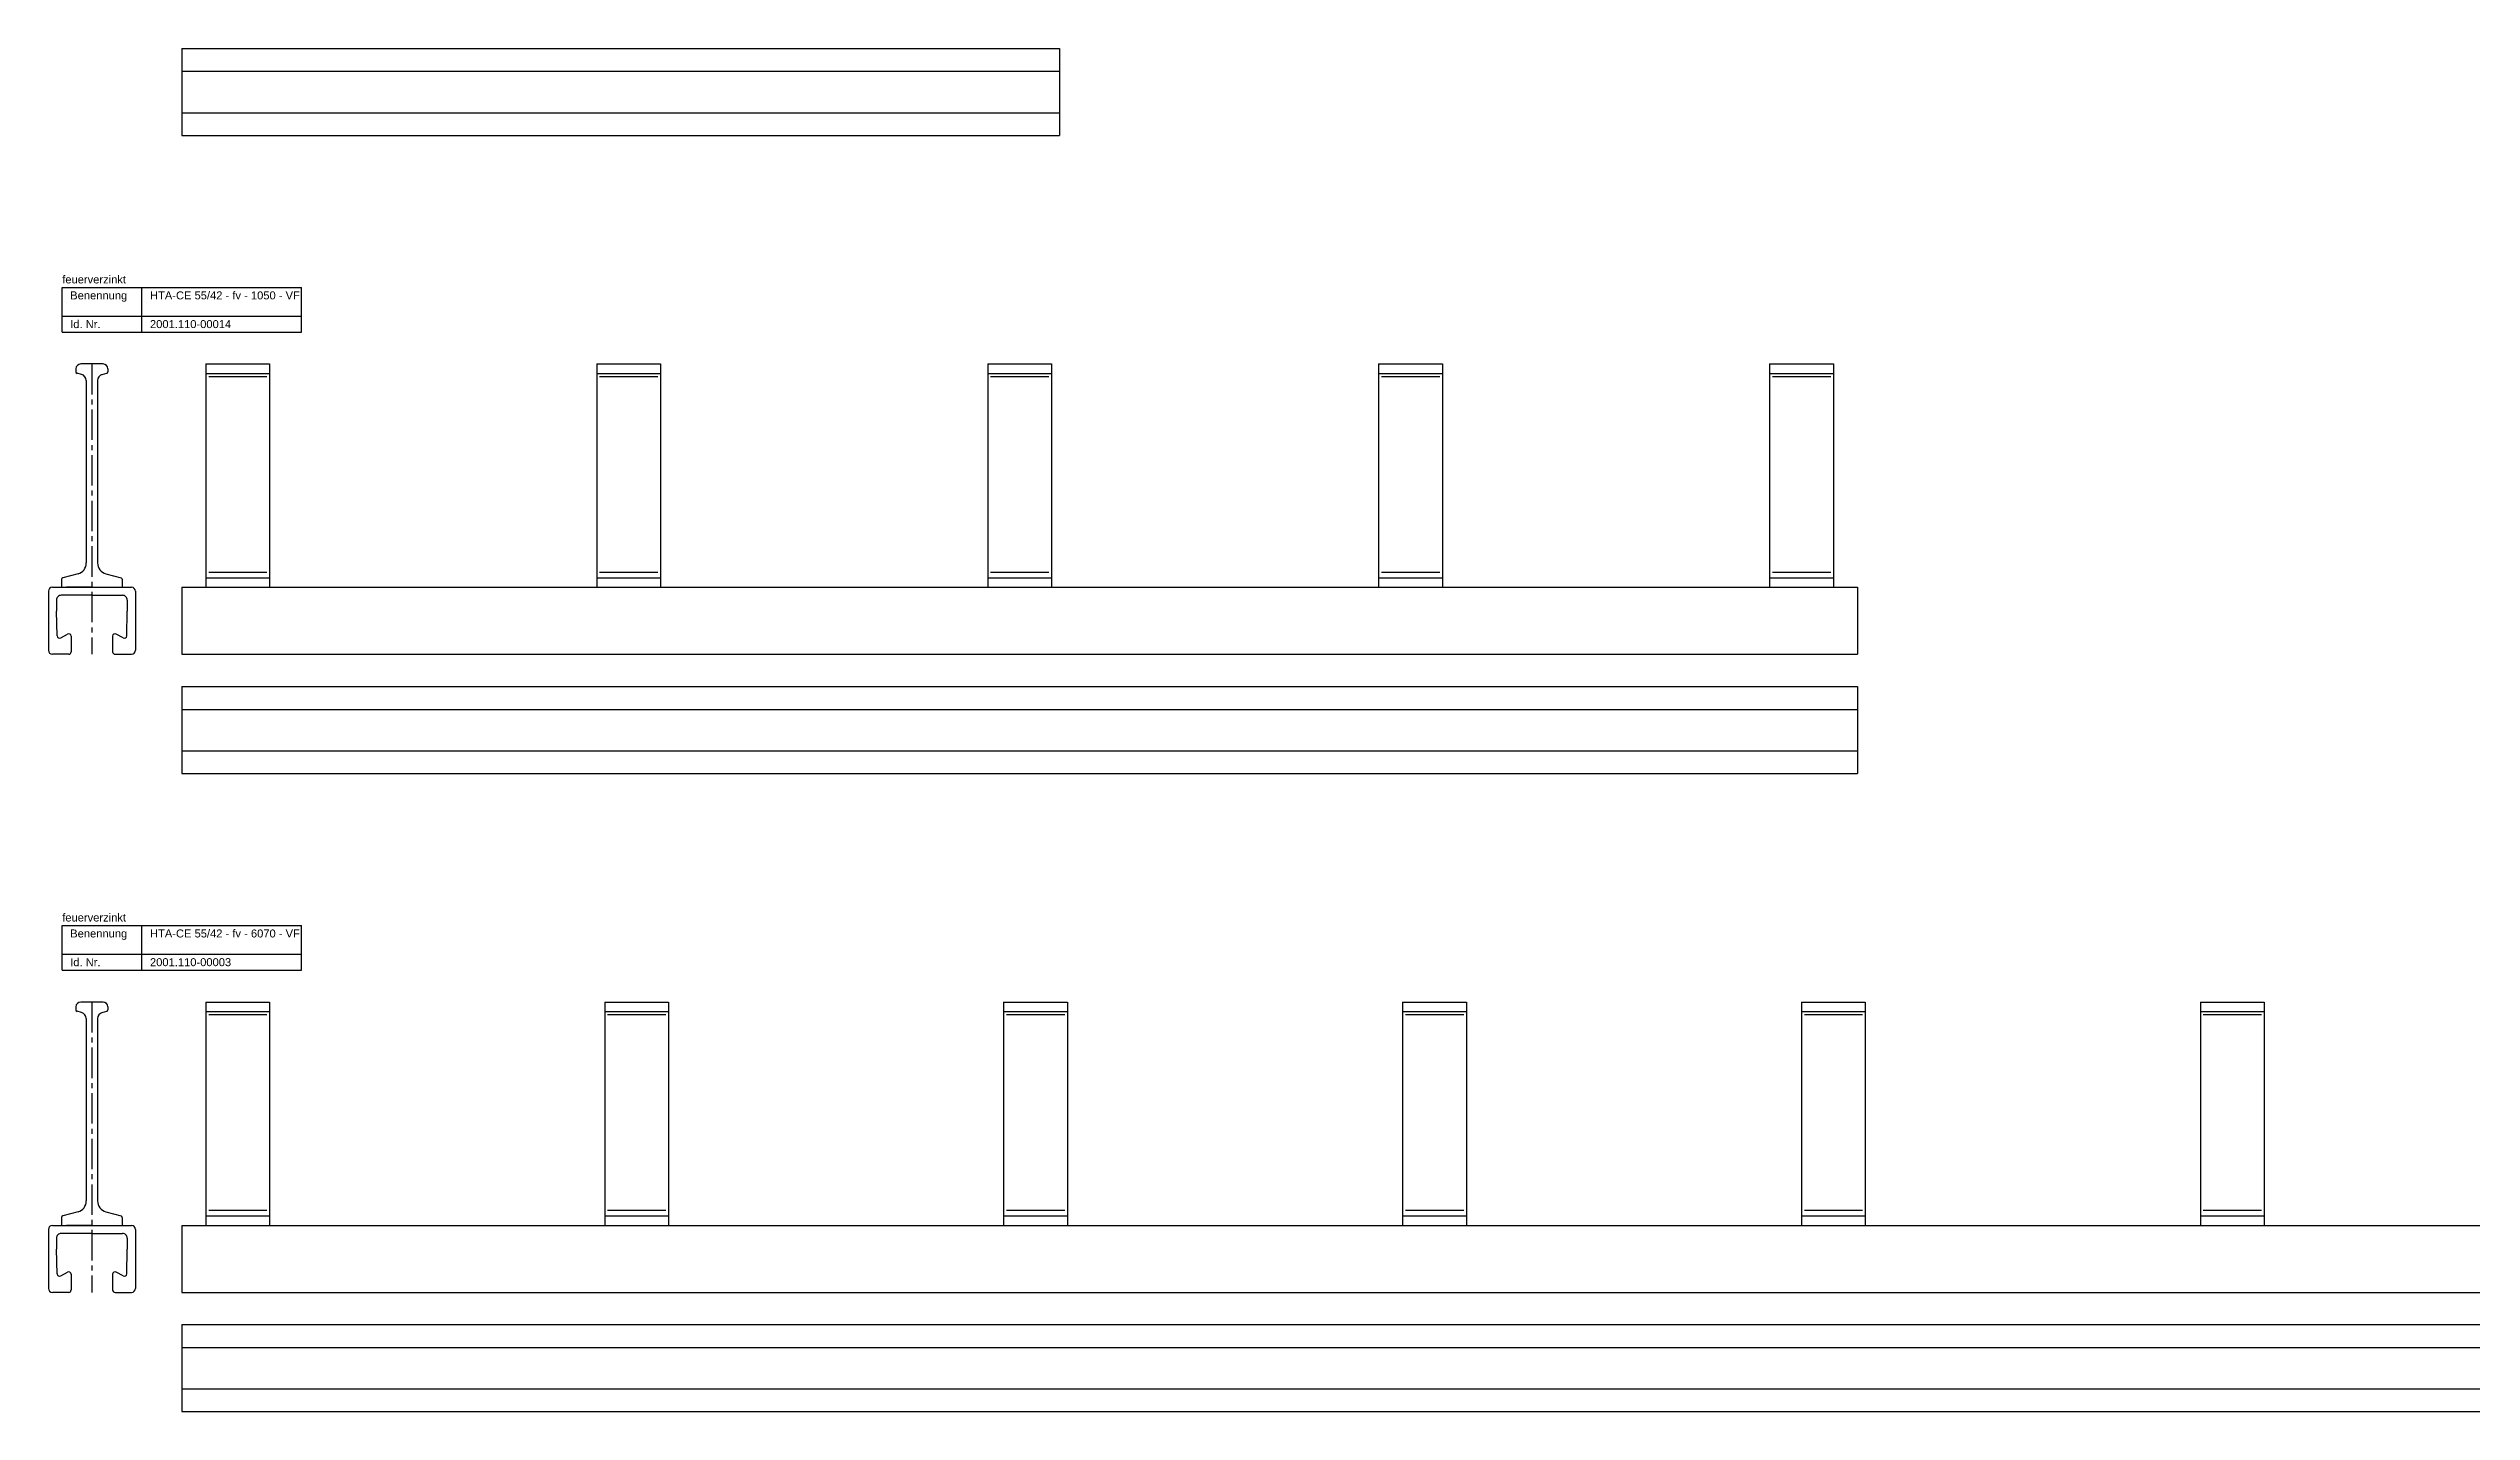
# Model space of a CAD drawing. Header units: millimetres. Extents: x 11325 to 17479, y -770 to 2743.
# Drawn here: x 11325 to 12844, y -770 to 85 of the extents above; entities that cross this region are included whole.
import ezdxf

# ---------------------------------------------------------------- set-up
doc = ezdxf.new("R2010")
doc.units = ezdxf.units.MM
doc.header["$LTSCALE"] = 0.1
doc.linetypes.add('MITTE2', pattern=[28.575, 19.05, -3.175, 3.175, -3.175])
doc.layers.add('Halfen', color=2, linetype='CONTINUOUS')
doc.styles.add('ARIAL50', font='arial.ttf', dxfattribs={"height": 5})

msp = doc.modelspace()

# ---------------------------------------------------------------- linework, layer by layer
at = {"layer": 'Halfen'}
for p, q in [((11408.7, 85), (11958.7, 85)), ((11408.7, 85), (11408.7, 30.5)), ((11958.7, 85), (11958.7, 30.5)), ((11408.7, 70.7), (11958.7, 70.7)), ((11408.7, 44.7), (11958.7, 44.7)), ((11408.7, 30.5), (11958.7, 30.5)), ((11333.7, -64.8), (11483.7, -64.8)), ((11333.7, -92.8), (11333.7, -64.8)), ((11383.7, -92.8), (11383.7, -64.8)), ((11483.7, -92.8), (11483.7, -64.8)), ((11333.7, -82.8), (11483.7, -82.8)), ((11333.7, -92.8), (11483.7, -92.8)), ((11342.3, -115.8), (11342.3, -117.7)), ((11345.8, -119.4), (11343.1, -118.6)), ((11359.3, -112.8), (11345.3, -112.8)), ((11358.8, -119.4), (11361.6, -118.6)), ((11362.3, -115.8), (11362.3, -117.7)), ((11423.7, -112.8), (11463.7, -112.8)), ((11423.7, -112.8), (11423.7, -252.8)), ((11423.7, -118.7), (11463.7, -118.7)), ((11463.7, -112.8), (11463.7, -252.8)), ((11668.7, -112.8), (11708.7, -112.8)), ((11668.7, -112.8), (11668.7, -252.8)), ((11668.7, -118.7), (11708.7, -118.7)), ((11708.7, -112.8), (11708.7, -252.8)), ((11913.7, -112.8), (11953.7, -112.8)), ((11913.7, -112.8), (11913.7, -252.8)), ((11913.7, -118.7), (11953.7, -118.7)), ((11953.7, -112.8), (11953.7, -252.8)), ((12158.7, -112.8), (12198.7, -112.8)), ((12158.7, -112.8), (12158.7, -252.8)), ((12158.7, -118.7), (12198.7, -118.7)), ((12198.7, -112.8), (12198.7, -252.8)), ((12403.7, -112.8), (12443.7, -112.8)), ((12403.7, -112.8), (12403.7, -252.8)), ((12403.7, -118.7), (12443.7, -118.7)), ((12443.7, -112.8), (12443.7, -252.8)), ((11348.8, -123.2), (11348.8, -237.5)), ((11355.9, -123.2), (11355.9, -237.5)), ((11325.1, -255.3), (11325.1, -284.8)), ((11327.6, -252.8), (11377.1, -252.8)), ((11352.3, -257.8), (11333.1, -257.8)), ((11333.3, -247.8), (11333.3, -252.8)), ((11343.6, -244.3), (11334.1, -246.9)), ((11352.3, -252.8), (11336.3, -252.8)), ((11352.3, -257.8), (11371.5, -257.8)), ((11361.1, -244.3), (11370.6, -246.9)), ((11371.3, -247.8), (11371.3, -252.8)), ((11379.6, -255.3), (11379.6, -284.8)), ((11408.7, -252.8), (12458.7, -252.8)), ((11408.7, -252.8), (11408.7, -294.8)), ((11423.7, -246.8), (11463.7, -246.8)), ((11668.7, -246.8), (11708.7, -246.8)), ((11913.7, -246.8), (11953.7, -246.8)), ((12158.7, -246.8), (12198.7, -246.8)), ((12403.7, -246.8), (12443.7, -246.8)), ((12408.7, -252.8), (12458.7, -252.8)), ((12458.7, -252.8), (12458.7, -294.8)), ((11330.1, -260.8), (11330.1, -267.8)), ((11330.6, -283.3), (11330.1, -267.8)), ((11374.1, -283.3), (11374.5, -267.8)), ((11374.5, -260.8), (11374.5, -267.8)), ((11325.1, -284.8), (11325.1, -292.3)), ((11332.8, -284.5), (11337.1, -282.1)), ((11339.3, -283.4), (11339.3, -293.3)), ((11365.3, -283.4), (11365.3, -293.3)), ((11371.8, -284.5), (11367.6, -282.1)), ((11379.6, -284.8), (11379.6, -292.3)), ((11337.8, -294.8), (11327.6, -294.8)), ((11366.8, -294.8), (11377.1, -294.8)), ((11408.7, -294.8), (12458.7, -294.8)), ((12408.7, -294.8), (12458.7, -294.8)), ((11408.7, -315), (12458.7, -315)), ((11408.7, -315), (11408.7, -369.5)), ((12458.7, -315), (12458.7, -369.5)), ((11408.7, -329.3), (12458.7, -329.3)), ((11408.7, -355.3), (12458.7, -355.3)), ((11408.7, -369.5), (12458.7, -369.5)), ((11333.7, -464.8), (11483.7, -464.8)), ((11333.7, -492.8), (11333.7, -464.8)), ((11383.7, -492.8), (11383.7, -464.8)), ((11483.7, -492.8), (11483.7, -464.8)), ((11333.7, -482.8), (11483.7, -482.8)), ((11333.7, -492.8), (11483.7, -492.8)), ((11342.3, -515.8), (11342.3, -517.7)), ((11359.3, -512.8), (11345.3, -512.8)), ((11362.3, -515.8), (11362.3, -517.7)), ((11423.7, -512.8), (11463.7, -512.8)), ((11423.7, -512.8), (11423.7, -652.8)), ((11463.7, -512.8), (11463.7, -652.8)), ((11673.7, -512.8), (11713.7, -512.8)), ((11673.7, -512.8), (11673.7, -652.8)), ((11713.7, -512.8), (11713.7, -652.8)), ((11923.7, -512.8), (11963.7, -512.8)), ((11923.7, -512.8), (11923.7, -652.8)), ((11963.7, -512.8), (11963.7, -652.8)), ((12173.7, -512.8), (12213.7, -512.8)), ((12173.7, -512.8), (12173.7, -652.8)), ((12213.7, -512.8), (12213.7, -652.8)), ((12423.7, -512.8), (12463.7, -512.8)), ((12423.7, -512.8), (12423.7, -652.8)), ((12463.7, -512.8), (12463.7, -652.8)), ((12673.7, -512.8), (12713.7, -512.8)), ((12673.7, -512.8), (12673.7, -652.8)), ((12713.7, -512.8), (12713.7, -652.8)), ((11345.8, -519.4), (11343.1, -518.6)), ((11348.8, -523.2), (11348.8, -637.5)), ((11355.9, -523.2), (11355.9, -637.5)), ((11358.8, -519.4), (11361.6, -518.6)), ((11423.7, -518.7), (11463.7, -518.7)), ((11673.7, -518.7), (11713.7, -518.7)), ((11923.7, -518.7), (11963.7, -518.7)), ((12173.7, -518.7), (12213.7, -518.7)), ((12423.7, -518.7), (12463.7, -518.7)), ((12673.7, -518.7), (12713.7, -518.7)), ((11327.6, -652.8), (11377.1, -652.8)), ((11333.3, -647.8), (11333.3, -652.8)), ((11343.6, -644.3), (11334.1, -646.9)), ((11352.3, -652.8), (11336.3, -652.8)), ((11361.1, -644.3), (11370.6, -646.9)), ((11371.3, -647.8), (11371.3, -652.8)), ((11408.7, -652.8), (17478.7, -652.8)), ((11408.7, -652.8), (11408.7, -694.8)), ((11423.7, -646.8), (11463.7, -646.8)), ((11673.7, -646.8), (11713.7, -646.8)), ((11923.7, -646.8), (11963.7, -646.8)), ((12173.7, -646.8), (12213.7, -646.8)), ((12423.7, -646.8), (12463.7, -646.8)), ((12673.7, -646.8), (12713.7, -646.8)), ((11325.1, -655.3), (11325.1, -684.8)), ((11330.1, -660.8), (11330.1, -667.8)), ((11330.6, -683.3), (11330.1, -667.8)), ((11352.3, -657.8), (11333.1, -657.8)), ((11352.3, -657.8), (11371.5, -657.8)), ((11374.1, -683.3), (11374.5, -667.8)), ((11374.5, -660.8), (11374.5, -667.8)), ((11379.6, -655.3), (11379.6, -684.8)), ((11332.8, -684.5), (11337.1, -682.1)), ((11371.8, -684.5), (11367.6, -682.1)), ((11325.1, -684.8), (11325.1, -692.3)), ((11337.8, -694.8), (11327.6, -694.8)), ((11339.3, -683.4), (11339.3, -693.3)), ((11365.3, -683.4), (11365.3, -693.3)), ((11366.8, -694.8), (11377.1, -694.8)), ((11379.6, -684.8), (11379.6, -692.3)), ((11408.7, -694.8), (17478.7, -694.8)), ((11408.7, -715), (17478.7, -715)), ((11408.7, -715), (11408.7, -769.5)), ((11408.7, -729.3), (17478.7, -729.3)), ((11408.7, -755.3), (17478.7, -755.3)), ((11408.7, -769.5), (17478.7, -769.5))]:
    msp.add_line(p, q, dxfattribs=at)
at = {"layer": 'Halfen', "color": 1, "linetype": 'MITTE2', "ltscale": 10}
for p, q in [((11352.3, -112.8), (11352.3, -294.8)), ((11352.3, -512.8), (11352.3, -694.8))]:
    msp.add_line(p, q, dxfattribs=at)
at = {"layer": 'Halfen', "color": 1}
for p, q in [((11425.5, -120.7), (11462, -120.7)), ((11670.5, -120.7), (11707, -120.7)), ((11915.5, -120.7), (11952, -120.7)), ((12160.5, -120.7), (12197, -120.7)), ((12405.5, -120.7), (12442, -120.7)), ((11425.5, -243.3), (11462, -243.3)), ((11670.5, -243.3), (11707, -243.3)), ((11915.5, -243.3), (11952, -243.3)), ((12160.5, -243.3), (12197, -243.3)), ((12405.5, -243.3), (12442, -243.3)), ((11425.5, -520.7), (11462, -520.7)), ((11675.5, -520.7), (11712, -520.7)), ((11925.5, -520.7), (11962, -520.7)), ((12175.5, -520.7), (12212, -520.7)), ((12425.5, -520.7), (12462, -520.7)), ((12675.5, -520.7), (12712, -520.7)), ((11425.5, -643.3), (11462, -643.3)), ((11675.5, -643.3), (11712, -643.3)), ((11925.5, -643.3), (11962, -643.3)), ((12175.5, -643.3), (12212, -643.3)), ((12425.5, -643.3), (12462, -643.3)), ((12675.5, -643.3), (12712, -643.3))]:
    msp.add_line(p, q, dxfattribs=at)
at = {"layer": 'Halfen'}
for centre, radius, start, end in [((11345.3, -115.8), 3, 90, 180), ((11343.3, -117.7), 1, 180, 255), ((11344.8, -123.2), 4, 0, 75), ((11359.9, -123.2), 4, 105, 180), ((11359.3, -115.8), 3, 0, 90), ((11361.3, -117.7), 1, 285, 0), ((11341.8, -237.5), 7, 285, 0), ((11362.9, -237.5), 7, 180, 255), ((11327.6, -255.3), 2.5, 90, 180), ((11333.1, -260.8), 3, 90, 181.1927), ((11334.3, -247.8), 1, 105, 180), ((11370.3, -247.8), 1, 0, 75), ((11371.5, -260.8), 3, 358.8073, 90), ((11377.1, -255.3), 2.5, 0, 90), ((11332.1, -283.2), 1.5, 181.1927, 300), ((11337.8, -283.4), 1.5, 0, 120), ((11366.8, -283.4), 1.5, 60, 180), ((11372.6, -283.2), 1.5, 240, 358.8073), ((11327.6, -292.3), 2.5, 180, 270), ((11337.8, -293.3), 1.5, 270, 0), ((11366.8, -293.3), 1.5, 180, 270), ((11377.1, -292.3), 2.5, 270, 0), ((11345.3, -515.8), 3, 90, 180), ((11359.3, -515.8), 3, 0, 90), ((11343.3, -517.7), 1, 180, 255), ((11344.8, -523.2), 4, 0, 75), ((11359.9, -523.2), 4, 105, 180), ((11361.3, -517.7), 1, 285, 0), ((11341.8, -637.5), 7, 285, 0), ((11362.9, -637.5), 7, 180, 255), ((11327.6, -655.3), 2.5, 90, 180), ((11334.3, -647.8), 1, 105, 180), ((11370.3, -647.8), 1, 0, 75), ((11377.1, -655.3), 2.5, 0, 90), ((11333.1, -660.8), 3, 90, 181.1927), ((11371.5, -660.8), 3, 358.8073, 90), ((11332.1, -683.2), 1.5, 181.1927, 300), ((11337.8, -683.4), 1.5, 0, 120), ((11366.8, -683.4), 1.5, 60, 180), ((11372.6, -683.2), 1.5, 240, 358.8073), ((11327.6, -692.3), 2.5, 180, 270), ((11337.8, -693.3), 1.5, 270, 0), ((11366.8, -693.3), 1.5, 180, 270), ((11377.1, -692.3), 2.5, 270, 0)]:
    msp.add_arc(centre, radius, start, end, dxfattribs=at)

# ---------------------------------------------------------------- texts
at = {"layer": 'Halfen', "style": 'ARIAL50'}
for s, p in [('feuerverzinkt', (11333.7, -62.3)), ('Benennung', (11338.7, -72.3)), ('HTA-CE 55/42 - fv - 1050 - VF', (11388.7, -72.3)), ('Id. Nr.', (11338.7, -90.3)), ('2001.110-00014', (11388.7, -90.3)), ('feuerverzinkt', (11333.7, -462.3)), ('Benennung', (11338.7, -472.3)), ('HTA-CE 55/42 - fv - 6070 - VF', (11388.7, -472.3)), ('Id. Nr.', (11338.7, -490.3)), ('2001.110-00003', (11388.7, -490.3))]:
    msp.add_text(s, height=5, dxfattribs=at).set_placement(p)

doc.saveas('drawing.dxf')
